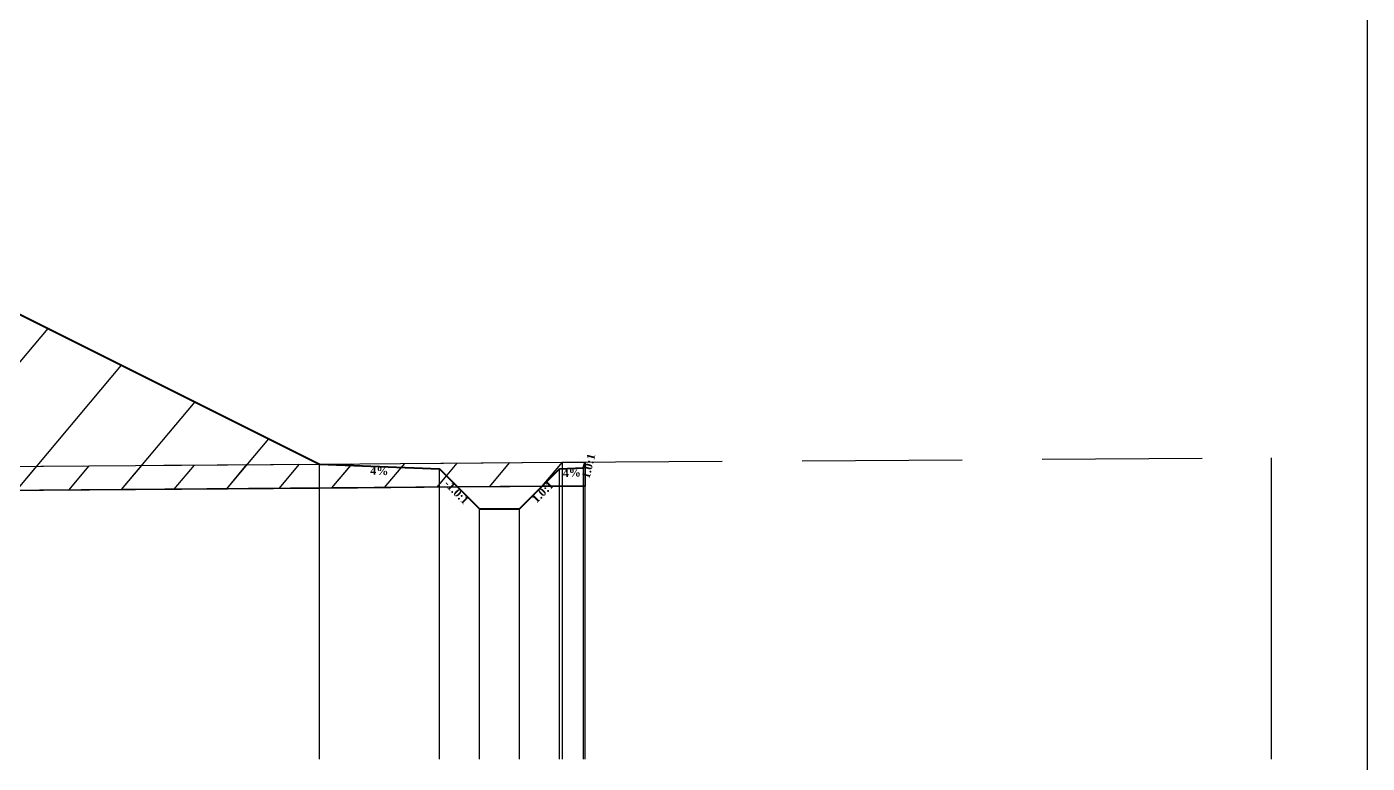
# Model space of a CAD drawing. Header units: millimetres. Extents: x 2762 to 3076, y 916 to 3305.
# Drawn here: x 2831.5 to 2848.25, y 996.73 to 1005.94 of the extents above; entities that cross this region are included whole.
import ezdxf

# ---------------------------------------------------------------- set-up
doc = ezdxf.new("R2010")
doc.units = ezdxf.units.MM
doc.header["$LTSCALE"] = 2
doc.linetypes.add('CACHE', pattern=[9.525, 6.35, -3.175])
doc.linetypes.add('DASHED', pattern=[0.75, 0.5, -0.25])
doc.layers.add('C-ROAD-CORR', color=5, linetype='Continuous')
doc.layers.add('C-ROAD-SCTN', color=7, linetype='Continuous')
doc.styles.add('C3D_Etiquette', font='romans.shx')

msp = doc.modelspace()

# ---------------------------------------------------------------- hatches: boundary and pattern name
at = {"linetype": 'Continuous', "lineweight": -3}
h = msp.add_hatch(dxfattribs=at)
h.set_pattern_fill('_U', color=3, angle=50, style=0, pattern_type=0)
h.set_pattern_definition([(50, (2837.9425, 1000.1953), (-0.766044, 0.642788), [])])
h.paths.add_polyline_path([(2837.943, 1000.195), (2838.161, 1000.413), (2838.461, 1000.425), (2838.479, 1000.499), (2838.479, 1000.199), (2838.192, 1000.197)])
h.paths.add_polyline_path([(2805.947, 1000.014), (2806.195, 1000.263), (2807.695, 1000.323), (2816.158, 1004.554), (2824.155, 1004.874), (2826.551, 1004.778), (2835.161, 1000.473), (2836.661, 1000.413), (2836.887, 1000.187), (2830.216, 1000.134), (2823.615, 1000.115), (2809.281, 1000.03), (2807.066, 1000.02)])
h.paths.add_polyline_path([(2804.388, 1000.005), (2804.388, 1000.305), (2804.395, 1000.275), (2804.695, 1000.263), (2804.949, 1000.009), (2804.92, 1000.009)])
h = msp.add_hatch(dxfattribs=at)
h.set_pattern_fill('_U', color=150, scale=0.5, angle=50, style=0, pattern_type=0)
h.set_pattern_definition([(50, (2837.94255, 1000.19534), (-0.383022, 0.321394), [])])
h.paths.add_polyline_path([(2837.943, 1000.195), (2838.161, 1000.413), (2838.461, 1000.425), (2838.479, 1000.499), (2838.479, 1000.199), (2838.192, 1000.197)])
h.paths.add_polyline_path([(2835.161, 1000.473), (2838.192, 1000.497), (2838.479, 1000.499), (2838.461, 1000.425), (2838.161, 1000.413), (2837.943, 1000.195), (2836.887, 1000.187), (2836.661, 1000.413)])
h.paths.add_polyline_path([(2805.947, 1000.014), (2806.195, 1000.263), (2807.695, 1000.323), (2809.281, 1000.33), (2823.615, 1000.415), (2830.216, 1000.434), (2835.161, 1000.473), (2836.661, 1000.413), (2836.887, 1000.187), (2830.216, 1000.134), (2823.615, 1000.115), (2809.281, 1000.03), (2807.066, 1000.02)])
h.paths.add_polyline_path([(2804.388, 1000.305), (2804.92, 1000.309), (2807.066, 1000.32), (2807.695, 1000.323), (2806.195, 1000.263), (2805.947, 1000.014), (2804.949, 1000.009), (2804.695, 1000.263), (2804.395, 1000.275)])
h.paths.add_polyline_path([(2804.388, 1000.005), (2804.388, 1000.305), (2804.395, 1000.275), (2804.695, 1000.263), (2804.949, 1000.009), (2804.92, 1000.009)])
h = msp.add_hatch(dxfattribs=at)
h.set_pattern_fill('_U', color=1, angle=50, style=0, pattern_type=0)
h.set_pattern_definition([(50, (2836.8869, 1000.187), (-0.766044, 0.642788), [])])
h.paths.add_polyline_path([(2836.887, 1000.187), (2837.943, 1000.195), (2837.661, 999.913), (2837.161, 999.913)])
h.paths.add_polyline_path([(2804.949, 1000.009), (2805.947, 1000.014), (2805.695, 999.763), (2805.195, 999.763)])

# ---------------------------------------------------------------- linework, layer by layer
at = {"color": 253, "linetype": 'Continuous', "lineweight": -3}
for p, q in [((2826.551, 1004.778), (2835.161, 1000.473)), ((2830.216, 1000.434), (2835.161, 1000.473)), ((2835.161, 1000.473), (2838.192, 1000.497)), ((2836.661, 1000.413), (2835.161, 1000.473)), ((2835.161, 1000.473), (2836.661, 1000.413)), ((2835.161, 1000.473), (2836.661, 1000.413)), ((2836.887, 1000.187), (2836.661, 1000.413)), ((2836.661, 1000.413), (2836.887, 1000.187)), ((2836.661, 1000.413), (2836.887, 1000.187)), ((2837.943, 1000.195), (2838.161, 1000.413)), ((2838.161, 1000.413), (2837.943, 1000.195)), ((2837.943, 1000.195), (2838.161, 1000.413)), ((2838.161, 1000.413), (2838.461, 1000.425)), ((2838.461, 1000.425), (2838.161, 1000.413)), ((2838.161, 1000.413), (2838.461, 1000.425)), ((2838.192, 1000.497), (2838.479, 1000.499)), ((2838.461, 1000.425), (2838.479, 1000.499)), ((2838.479, 1000.499), (2838.461, 1000.425)), ((2838.461, 1000.425), (2838.479, 1000.499)), ((2838.479, 1000.499), (2838.479, 1000.199)), ((2838.479, 1000.499), (2838.479, 1000.199)), ((2836.887, 1000.187), (2830.216, 1000.134)), ((2836.887, 1000.187), (2830.216, 1000.134)), ((2837.943, 1000.195), (2836.887, 1000.187)), ((2836.887, 1000.187), (2837.943, 1000.195)), ((2837.161, 999.913), (2836.887, 1000.187)), ((2837.943, 1000.195), (2837.661, 999.913)), ((2838.192, 1000.197), (2837.943, 1000.195)), ((2838.192, 1000.197), (2837.943, 1000.195)), ((2838.479, 1000.199), (2838.192, 1000.197)), ((2838.479, 1000.199), (2838.192, 1000.197)), ((2837.661, 999.913), (2837.161, 999.913))]:
    msp.add_line(p, q, dxfattribs=at)
at = {"color": 105, "linetype": 'DASHED', "lineweight": -3, "ltscale": 2}
for p, q in [((2830.216, 1000.434), (2838.192, 1000.497)), ((2838.192, 1000.497), (2847.055, 1000.551))]:
    msp.add_line(p, q, dxfattribs=at)
at = {"color": 8, "linetype": 'CACHE', "lineweight": -3}
for p, q in [((2835.161, 996.784), (2835.161, 1000.473)), ((2836.661, 996.784), (2836.661, 1000.413)), ((2838.161, 996.784), (2838.161, 1000.413)), ((2838.461, 996.784), (2838.461, 1000.425)), ((2838.479, 996.784), (2838.479, 1000.499)), ((2837.161, 996.784), (2837.161, 999.913)), ((2837.661, 996.784), (2837.661, 999.913))]:
    msp.add_line(p, q, dxfattribs=at)
at = {"color": 98, "linetype": 'CACHE', "lineweight": -3}
for p, q in [((2838.192, 1000.497), (2838.192, 996.784)), ((2847.055, 1000.551), (2847.055, 996.784))]:
    msp.add_line(p, q, dxfattribs=at)
at = {"color": 6, "linetype": 'Continuous', "lineweight": -3}
for p, q in [((2830.216, 1000.134), (2835.161, 1000.173)), ((2835.161, 1000.173), (2835.633, 1000.177)), ((2835.633, 1000.177), (2836.884, 1000.187)), ((2836.884, 1000.187), (2838.192, 1000.197)), ((2838.192, 1000.197), (2838.479, 1000.199))]:
    msp.add_line(p, q, dxfattribs=at)
msp.add_lwpolyline([(2789.354, 1015.145), (2848.253, 1015.145), (2848.253, 985.645), (2789.354, 985.645)], close=True)
at = {"layer": 'C-ROAD-CORR', "color": 1, "linetype": 'Continuous', "lineweight": 40}
for p, q in [((2826.551, 1004.778), (2835.161, 1000.473)), ((2835.161, 1000.473), (2836.661, 1000.413)), ((2836.661, 1000.413), (2837.161, 999.913)), ((2837.661, 999.913), (2838.161, 1000.413)), ((2838.161, 1000.413), (2838.461, 1000.425)), ((2838.461, 1000.425), (2838.479, 1000.499)), ((2837.161, 999.913), (2837.661, 999.913))]:
    msp.add_line(p, q, dxfattribs=at)
at = {"layer": 'C-ROAD-CORR', "color": 1, "linetype": 'Continuous', "lineweight": -3}
for p, q in [((2836.661, 1000.413), (2837.161, 999.913)), ((2837.661, 999.913), (2838.161, 1000.413))]:
    msp.add_line(p, q, dxfattribs=at)
at = {"layer": 'C-ROAD-SCTN', "color": 154, "linetype": 'Continuous', "lineweight": -3}
for p, q in [((2826.551, 1004.778), (2835.161, 1000.473)), ((2835.161, 1000.473), (2836.661, 1000.413)), ((2836.661, 1000.413), (2837.161, 999.913)), ((2837.661, 999.913), (2838.161, 1000.413)), ((2838.161, 1000.413), (2838.461, 1000.425)), ((2838.461, 1000.425), (2838.479, 1000.499)), ((2837.161, 999.913), (2837.661, 999.913))]:
    msp.add_line(p, q, dxfattribs=at)
at = {"layer": 'C-ROAD-SCTN', "color": 1, "linetype": 'Continuous', "lineweight": -3}
for p, q in [((2826.551, 1004.778), (2835.161, 1000.473)), ((2835.161, 1000.473), (2836.661, 1000.413)), ((2836.661, 1000.413), (2837.161, 999.913)), ((2837.661, 999.913), (2838.161, 1000.413)), ((2838.161, 1000.413), (2838.461, 1000.425)), ((2838.461, 1000.425), (2838.479, 1000.499)), ((2837.161, 999.913), (2837.661, 999.913))]:
    msp.add_line(p, q, dxfattribs=at)

# ---------------------------------------------------------------- texts
at = {"color": 7, "linetype": 'Continuous', "lineweight": -3, "char_height": 0.1, "attachment_point": 2, "style": 'C3D_Etiquette'}
for s, insert, width, rotation in [('{\\fTimes New Roman|b1|i0|c0|p18;1.0:1}', (2838.474, 1000.461), 0.29446, 75.9638), ('{\\fTimes New Roman|b1|i0|c0|p18;4%}', (2835.91, 1000.439), 0.42071, 357.7094), ('{\\fTimes New Roman|b1|i0|c0|p18;4%}', (2838.311, 1000.415), 0.37094, 2.2906), ('{\\fTimes New Roman|b1|i0|c0|p18;-1.0:1}', (2836.908, 1000.161), 0.34598, 315), ('{\\fTimes New Roman|b1|i0|c0|p18;1.0:1}', (2837.913, 1000.161), 0.29001, 45)]:
    msp.add_mtext(s, dxfattribs=dict(at, insert=insert, width=width, rotation=rotation))

doc.saveas('drawing.dxf')
